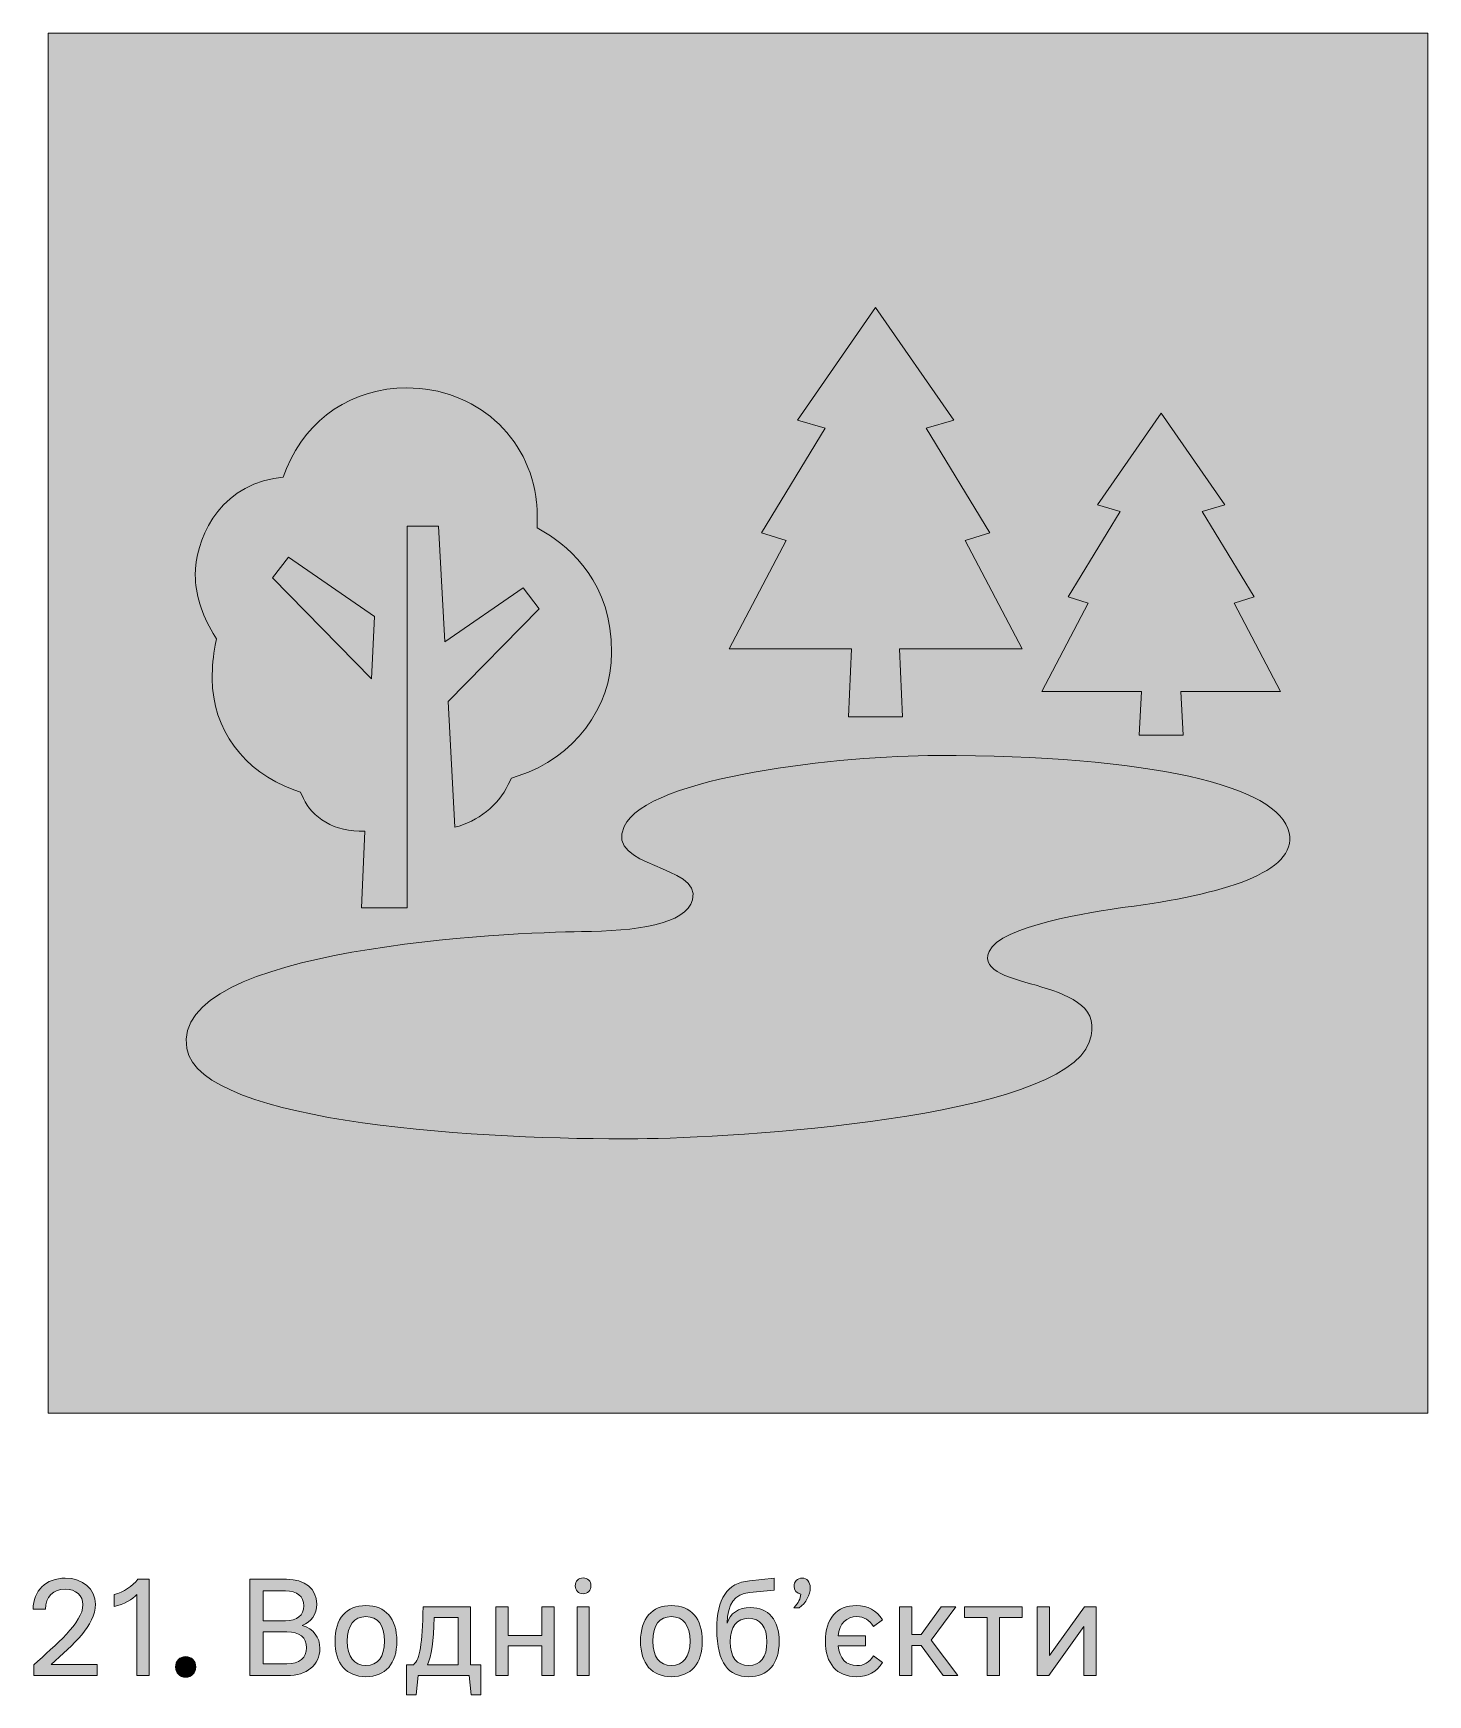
# Model space of a CAD drawing. Header units: millimetres. Extents: x -1334 to 1514, y -1037 to 10.
# Drawn here: x 1172.6 to 1273.7, y -110.4 to 10 of the extents above; entities that cross this region are included whole.
import ezdxf

# ---------------------------------------------------------------- set-up
doc = ezdxf.new("R2010")
doc.units = ezdxf.units.MM
doc.header["$MEASUREMENT"] = 0
doc.layers.add('bg', color=7, linetype='Continuous', lineweight=0)
doc.layers.add('icons', color=7, linetype='Continuous', lineweight=0)

# ---------------------------------------------------------------- blocks, each defined once
blk = doc.blocks.new('Block_74')
at = {"layer": 'icons', "true_color": 0x231f20, "transparency": 33554687}
h = blk.add_hatch(color=250, dxfattribs=at)
h.dxf.hatch_style = 2
edge = h.paths.add_edge_path()
edge.add_spline(control_points=[(1177.26, -108.21), (1177.26, -108.21), (1177.26, -109.01), (1177.26, -109.01), (1177.26, -109.01), (1172.66, -109.01), (1172.66, -109.01), (1172.66, -109.01), (1172.66, -108.24), (1172.66, -108.24), (1174.23, -106.79), (1176.23, -105.2), (1176.23, -103.87), (1176.23, -103.21), (1175.72, -102.75), (1174.94, -102.75), (1174.07, -102.75), (1173.52, -103.31), (1173.52, -104.2), (1173.52, -104.2), (1172.62, -104.2), (1172.62, -104.2), (1172.62, -102.86), (1173.55, -101.95), (1174.95, -101.95), (1176.23, -101.95), (1177.13, -102.73), (1177.13, -103.84), (1177.13, -105.43), (1175.55, -106.71), (1173.92, -108.21), (1173.92, -108.21), (1177.26, -108.21), (1177.26, -108.21)], knot_values=[0, 0, 0, 0, 1, 1, 1, 2, 2, 2, 3, 3, 3, 4, 4, 4, 5, 5, 5, 6, 6, 6, 7, 7, 7, 8, 8, 8, 9, 9, 9, 10, 10, 10, 11, 11, 11, 11], degree=3, periodic=0)
h = blk.add_hatch(color=250, dxfattribs=at)
h.dxf.hatch_style = 2
edge = h.paths.add_edge_path()
edge.add_spline(control_points=[(1181.03, -109.01), (1181.03, -109.01), (1180.14, -109.01), (1180.14, -109.01), (1180.14, -109.01), (1180.14, -103.13), (1180.14, -103.13), (1179.85, -103.49), (1179.16, -103.84), (1178.5, -104.01), (1178.5, -104.01), (1178.5, -103.14), (1178.5, -103.14), (1179.18, -102.95), (1179.83, -102.53), (1180.21, -102.03), (1180.21, -102.03), (1181.03, -102.03), (1181.03, -102.03), (1181.03, -102.03), (1181.03, -109.01), (1181.03, -109.01)], knot_values=[0, 0, 0, 0, 1, 1, 1, 2, 2, 2, 3, 3, 3, 4, 4, 4, 5, 5, 5, 6, 6, 6, 7, 7, 7, 7], degree=3, periodic=0)
h = blk.add_hatch(color=250, dxfattribs=at)
h.dxf.hatch_style = 2
edge = h.paths.add_edge_path()
edge.add_spline(control_points=[(1191.01, -105.84), (1191.01, -105.84), (1189.28, -105.84), (1189.28, -105.84), (1189.28, -105.84), (1189.28, -108.16), (1189.28, -108.16), (1189.28, -108.16), (1191.01, -108.16), (1191.01, -108.16), (1191.92, -108.16), (1192.44, -107.73), (1192.44, -106.99), (1192.44, -106.26), (1191.92, -105.84), (1191.01, -105.84)], knot_values=[0, 0, 0, 0, 1, 1, 1, 2, 2, 2, 3, 3, 3, 4, 4, 4, 5, 5, 5, 5], degree=3, periodic=0)
edge = h.paths.add_edge_path()
edge.add_spline(control_points=[(1190.91, -102.88), (1190.91, -102.88), (1189.28, -102.88), (1189.28, -102.88), (1189.28, -102.88), (1189.28, -105.04), (1189.28, -105.04), (1189.28, -105.04), (1190.91, -105.04), (1190.91, -105.04), (1191.75, -105.04), (1192.23, -104.64), (1192.23, -103.95), (1192.23, -103.27), (1191.75, -102.88), (1190.91, -102.88)], knot_values=[0, 0, 0, 0, 1, 1, 1, 2, 2, 2, 3, 3, 3, 4, 4, 4, 5, 5, 5, 5], degree=3, periodic=0)
edge = h.paths.add_edge_path()
edge.add_spline(control_points=[(1188.33, -109.01), (1188.33, -109.01), (1188.33, -102.03), (1188.33, -102.03), (1188.33, -102.03), (1190.98, -102.03), (1190.98, -102.03), (1192.32, -102.03), (1193.17, -102.72), (1193.17, -103.83), (1193.17, -104.57), (1192.77, -105.15), (1192.12, -105.37), (1192.93, -105.64), (1193.4, -106.23), (1193.4, -107.04), (1193.4, -108.25), (1192.47, -109.01), (1191.01, -109.01), (1191.01, -109.01), (1188.33, -109.01), (1188.33, -109.01)], knot_values=[0, 0, 0, 0, 1, 1, 1, 2, 2, 2, 3, 3, 3, 4, 4, 4, 5, 5, 5, 6, 6, 6, 7, 7, 7, 7], degree=3, periodic=0)
h = blk.add_hatch(color=250, dxfattribs=at)
h.dxf.hatch_style = 2
edge = h.paths.add_edge_path()
edge.add_spline(control_points=[(1212.93, -109.01), (1212.93, -109.01), (1212.04, -109.01), (1212.04, -109.01), (1212.04, -109.01), (1212.04, -104.02), (1212.04, -104.02), (1212.04, -104.02), (1212.93, -104.02), (1212.93, -104.02), (1212.93, -104.02), (1212.93, -109.01), (1212.93, -109.01)], knot_values=[0, 0, 0, 0, 1, 1, 1, 2, 2, 2, 3, 3, 3, 4, 4, 4, 4], degree=3, periodic=0)
edge = h.paths.add_edge_path()
edge.add_spline(control_points=[(1212.48, -101.93), (1212.81, -101.93), (1213.05, -102.17), (1213.05, -102.5), (1213.05, -102.83), (1212.81, -103.08), (1212.48, -103.08), (1212.15, -103.08), (1211.91, -102.83), (1211.91, -102.5), (1211.91, -102.17), (1212.15, -101.93), (1212.48, -101.93)], knot_values=[0, 0, 0, 0, 1, 1, 1, 2, 2, 2, 3, 3, 3, 4, 4, 4, 4], degree=3, periodic=0)
h = blk.add_hatch(color=250, dxfattribs=at)
h.dxf.hatch_style = 2
edge = h.paths.add_edge_path()
edge.add_spline(control_points=[(1224.47, -108.28), (1225.33, -108.28), (1225.8, -107.68), (1225.8, -106.57), (1225.8, -105.46), (1225.33, -104.86), (1224.47, -104.86), (1223.61, -104.86), (1223.15, -105.46), (1223.15, -106.57), (1223.15, -107.67), (1223.61, -108.28), (1224.47, -108.28)], knot_values=[0, 0, 0, 0, 1, 1, 1, 2, 2, 2, 3, 3, 3, 4, 4, 4, 4], degree=3, periodic=0)
edge = h.paths.add_edge_path()
edge.add_spline(control_points=[(1226.32, -102.81), (1226.32, -102.81), (1224.55, -102.99), (1224.55, -102.99), (1223.45, -103.11), (1222.96, -103.79), (1222.91, -105.22), (1223.12, -104.51), (1223.75, -104.08), (1224.61, -104.08), (1225.93, -104.08), (1226.69, -104.98), (1226.69, -106.56), (1226.69, -108.17), (1225.89, -109.09), (1224.47, -109.09), (1223.06, -109.09), (1222.17, -108.15), (1222.17, -105.67), (1222.17, -103.42), (1222.91, -102.31), (1224.54, -102.14), (1224.54, -102.14), (1226.32, -101.95), (1226.32, -101.95), (1226.32, -101.95), (1226.32, -102.81), (1226.32, -102.81)], knot_values=[0, 0, 0, 0, 1, 1, 1, 2, 2, 2, 3, 3, 3, 4, 4, 4, 5, 5, 5, 6, 6, 6, 7, 7, 7, 8, 8, 8, 9, 9, 9, 9], degree=3, periodic=0)
h = blk.add_hatch(color=250, dxfattribs=at)
h.dxf.hatch_style = 2
edge = h.paths.add_edge_path()
edge.add_spline(control_points=[(1228.35, -101.95), (1228.7, -101.95), (1228.94, -102.2), (1228.94, -102.65), (1228.94, -103.16), (1228.64, -103.75), (1228.14, -104.11), (1228.14, -104.11), (1227.76, -104.11), (1227.76, -104.11), (1228.1, -103.7), (1228.23, -103.45), (1228.26, -103.11), (1227.96, -103.07), (1227.77, -102.85), (1227.77, -102.54), (1227.77, -102.2), (1228.01, -101.95), (1228.35, -101.95)], knot_values=[0, 0, 0, 0, 1, 1, 1, 2, 2, 2, 3, 3, 3, 4, 4, 4, 5, 5, 5, 6, 6, 6, 6], degree=3, periodic=0)
h = blk.add_hatch(color=250, dxfattribs=at)
h.dxf.hatch_style = 2
edge = h.paths.add_edge_path()
edge.add_spline(control_points=[(1196.74, -108.28), (1197.61, -108.28), (1198.08, -107.66), (1198.08, -106.52), (1198.08, -105.36), (1197.61, -104.74), (1196.74, -104.74), (1195.87, -104.74), (1195.39, -105.36), (1195.39, -106.52), (1195.39, -107.66), (1195.87, -108.28), (1196.74, -108.28)], knot_values=[0, 0, 0, 0, 1, 1, 1, 2, 2, 2, 3, 3, 3, 4, 4, 4, 4], degree=3, periodic=0)
edge = h.paths.add_edge_path()
edge.add_spline(control_points=[(1196.74, -109.09), (1195.31, -109.09), (1194.5, -108.15), (1194.5, -106.52), (1194.5, -104.88), (1195.31, -103.94), (1196.74, -103.94), (1198.16, -103.94), (1198.98, -104.88), (1198.98, -106.52), (1198.98, -108.15), (1198.16, -109.09), (1196.74, -109.09)], knot_values=[0, 0, 0, 0, 1, 1, 1, 2, 2, 2, 3, 3, 3, 4, 4, 4, 4], degree=3, periodic=0)
h = blk.add_hatch(color=250, dxfattribs=at)
h.dxf.hatch_style = 2
edge = h.paths.add_edge_path()
edge.add_spline(control_points=[(1203.42, -108.23), (1203.42, -108.23), (1203.42, -104.79), (1203.42, -104.79), (1203.42, -104.79), (1201.69, -104.79), (1201.69, -104.79), (1201.63, -106.56), (1201.51, -107.6), (1201.19, -108.23), (1201.19, -108.23), (1203.42, -108.23), (1203.42, -108.23)], knot_values=[0, 0, 0, 0, 1, 1, 1, 2, 2, 2, 3, 3, 3, 4, 4, 4, 4], degree=3, periodic=0)
edge = h.paths.add_edge_path()
edge.add_spline(control_points=[(1199.68, -110.4), (1199.68, -110.4), (1199.68, -108.23), (1199.68, -108.23), (1199.68, -108.23), (1200.18, -108.23), (1200.18, -108.23), (1200.69, -107.81), (1200.8, -106.78), (1200.89, -104.02), (1200.89, -104.02), (1204.31, -104.02), (1204.31, -104.02), (1204.31, -104.02), (1204.31, -108.23), (1204.31, -108.23), (1204.31, -108.23), (1205.06, -108.23), (1205.06, -108.23), (1205.06, -108.23), (1205.06, -110.4), (1205.06, -110.4), (1205.06, -110.4), (1204.36, -110.4), (1204.36, -110.4), (1204.36, -110.4), (1204.21, -109.01), (1204.21, -109.01), (1204.21, -109.01), (1200.53, -109.01), (1200.53, -109.01), (1200.53, -109.01), (1200.38, -110.4), (1200.38, -110.4), (1200.38, -110.4), (1199.68, -110.4), (1199.68, -110.4)], knot_values=[0, 0, 0, 0, 1, 1, 1, 2, 2, 2, 3, 3, 3, 4, 4, 4, 5, 5, 5, 6, 6, 6, 7, 7, 7, 8, 8, 8, 9, 9, 9, 10, 10, 10, 11, 11, 11, 12, 12, 12, 12], degree=3, periodic=0)
h = blk.add_hatch(color=250, dxfattribs=at)
h.dxf.hatch_style = 2
edge = h.paths.add_edge_path()
edge.add_spline(control_points=[(1207.05, -109.01), (1207.05, -109.01), (1206.16, -109.01), (1206.16, -109.01), (1206.16, -109.01), (1206.16, -104.02), (1206.16, -104.02), (1206.16, -104.02), (1207.05, -104.02), (1207.05, -104.02), (1207.05, -104.02), (1207.05, -106.1), (1207.05, -106.1), (1207.05, -106.1), (1209.49, -106.1), (1209.49, -106.1), (1209.49, -106.1), (1209.49, -104.02), (1209.49, -104.02), (1209.49, -104.02), (1210.39, -104.02), (1210.39, -104.02), (1210.39, -104.02), (1210.39, -109.01), (1210.39, -109.01), (1210.39, -109.01), (1209.49, -109.01), (1209.49, -109.01), (1209.49, -109.01), (1209.49, -106.86), (1209.49, -106.86), (1209.49, -106.86), (1207.05, -106.86), (1207.05, -106.86), (1207.05, -106.86), (1207.05, -109.01), (1207.05, -109.01)], knot_values=[0, 0, 0, 0, 1, 1, 1, 2, 2, 2, 3, 3, 3, 4, 4, 4, 5, 5, 5, 6, 6, 6, 7, 7, 7, 8, 8, 8, 9, 9, 9, 10, 10, 10, 11, 11, 11, 12, 12, 12, 12], degree=3, periodic=0)
h = blk.add_hatch(color=250, dxfattribs=at)
h.dxf.hatch_style = 2
edge = h.paths.add_edge_path()
edge.add_spline(control_points=[(1218.88, -108.28), (1219.75, -108.28), (1220.23, -107.66), (1220.23, -106.52), (1220.23, -105.36), (1219.75, -104.74), (1218.88, -104.74), (1218.01, -104.74), (1217.54, -105.36), (1217.54, -106.52), (1217.54, -107.66), (1218.01, -108.28), (1218.88, -108.28)], knot_values=[0, 0, 0, 0, 1, 1, 1, 2, 2, 2, 3, 3, 3, 4, 4, 4, 4], degree=3, periodic=0)
edge = h.paths.add_edge_path()
edge.add_spline(control_points=[(1218.88, -109.09), (1217.46, -109.09), (1216.64, -108.15), (1216.64, -106.52), (1216.64, -104.88), (1217.46, -103.94), (1218.88, -103.94), (1220.31, -103.94), (1221.12, -104.88), (1221.12, -106.52), (1221.12, -108.15), (1220.31, -109.09), (1218.88, -109.09)], knot_values=[0, 0, 0, 0, 1, 1, 1, 2, 2, 2, 3, 3, 3, 4, 4, 4, 4], degree=3, periodic=0)
h = blk.add_hatch(color=250, dxfattribs=at)
h.dxf.hatch_style = 2
edge = h.paths.add_edge_path()
edge.add_spline(control_points=[(1230.97, -106.12), (1230.97, -106.12), (1232.96, -106.12), (1232.96, -106.12), (1232.96, -106.12), (1232.96, -106.85), (1232.96, -106.85), (1232.96, -106.85), (1230.96, -106.85), (1230.96, -106.85), (1231.06, -107.77), (1231.55, -108.29), (1232.33, -108.29), (1232.85, -108.29), (1233.22, -108.06), (1233.52, -107.58), (1233.52, -107.58), (1234.19, -108.06), (1234.19, -108.06), (1233.74, -108.75), (1233.14, -109.09), (1232.29, -109.09), (1230.87, -109.09), (1230.04, -108.15), (1230.04, -106.52), (1230.04, -104.88), (1230.87, -103.94), (1232.29, -103.94), (1233.13, -103.94), (1233.74, -104.27), (1234.19, -104.97), (1234.19, -104.97), (1233.52, -105.45), (1233.52, -105.45), (1233.23, -104.98), (1232.85, -104.74), (1232.33, -104.74), (1231.56, -104.74), (1231.07, -105.24), (1230.97, -106.12)], knot_values=[0, 0, 0, 0, 1, 1, 1, 2, 2, 2, 3, 3, 3, 4, 4, 4, 5, 5, 5, 6, 6, 6, 7, 7, 7, 8, 8, 8, 9, 9, 9, 10, 10, 10, 11, 11, 11, 12, 12, 12, 13, 13, 13, 13], degree=3, periodic=0)
h = blk.add_hatch(color=250, dxfattribs=at)
h.dxf.hatch_style = 2
edge = h.paths.add_edge_path()
edge.add_spline(control_points=[(1236.31, -106.84), (1236.31, -106.84), (1236.31, -109.01), (1236.31, -109.01), (1236.31, -109.01), (1235.41, -109.01), (1235.41, -109.01), (1235.41, -109.01), (1235.41, -104.02), (1235.41, -104.02), (1235.41, -104.02), (1236.31, -104.02), (1236.31, -104.02), (1236.31, -104.02), (1236.31, -106.03), (1236.31, -106.03), (1236.31, -106.03), (1236.98, -106.03), (1236.98, -106.03), (1236.98, -106.03), (1238.44, -104.02), (1238.44, -104.02), (1238.44, -104.02), (1239.5, -104.02), (1239.5, -104.02), (1239.5, -104.02), (1237.71, -106.44), (1237.71, -106.44), (1237.71, -106.44), (1239.64, -109.01), (1239.64, -109.01), (1239.64, -109.01), (1238.58, -109.01), (1238.58, -109.01), (1238.58, -109.01), (1236.98, -106.84), (1236.98, -106.84), (1236.98, -106.84), (1236.31, -106.84), (1236.31, -106.84)], knot_values=[0, 0, 0, 0, 1, 1, 1, 2, 2, 2, 3, 3, 3, 4, 4, 4, 5, 5, 5, 6, 6, 6, 7, 7, 7, 8, 8, 8, 9, 9, 9, 10, 10, 10, 11, 11, 11, 12, 12, 12, 13, 13, 13, 13], degree=3, periodic=0)
h = blk.add_hatch(color=250, dxfattribs=at)
h.dxf.hatch_style = 2
edge = h.paths.add_edge_path()
edge.add_spline(control_points=[(1240.12, -104.02), (1240.12, -104.02), (1244.3, -104.02), (1244.3, -104.02), (1244.3, -104.02), (1244.3, -104.79), (1244.3, -104.79), (1244.3, -104.79), (1242.66, -104.79), (1242.66, -104.79), (1242.66, -104.79), (1242.66, -109.01), (1242.66, -109.01), (1242.66, -109.01), (1241.76, -109.01), (1241.76, -109.01), (1241.76, -109.01), (1241.76, -104.79), (1241.76, -104.79), (1241.76, -104.79), (1240.12, -104.79), (1240.12, -104.79), (1240.12, -104.79), (1240.12, -104.02), (1240.12, -104.02)], knot_values=[0, 0, 0, 0, 1, 1, 1, 2, 2, 2, 3, 3, 3, 4, 4, 4, 5, 5, 5, 6, 6, 6, 7, 7, 7, 8, 8, 8, 8], degree=3, periodic=0)
h = blk.add_hatch(color=250, dxfattribs=at)
h.dxf.hatch_style = 2
edge = h.paths.add_edge_path()
edge.add_spline(control_points=[(1248.82, -104.02), (1248.82, -104.02), (1249.66, -104.02), (1249.66, -104.02), (1249.66, -104.02), (1249.66, -109.01), (1249.66, -109.01), (1249.66, -109.01), (1248.77, -109.01), (1248.77, -109.01), (1248.77, -109.01), (1248.77, -105.46), (1248.77, -105.46), (1248.77, -105.46), (1246.23, -109.01), (1246.23, -109.01), (1246.23, -109.01), (1245.38, -109.01), (1245.38, -109.01), (1245.38, -109.01), (1245.38, -104.02), (1245.38, -104.02), (1245.38, -104.02), (1246.28, -104.02), (1246.28, -104.02), (1246.28, -104.02), (1246.28, -107.56), (1246.28, -107.56), (1246.28, -107.56), (1248.82, -104.02), (1248.82, -104.02)], knot_values=[0, 0, 0, 0, 1, 1, 1, 2, 2, 2, 3, 3, 3, 4, 4, 4, 5, 5, 5, 6, 6, 6, 7, 7, 7, 8, 8, 8, 9, 9, 9, 10, 10, 10, 10], degree=3, periodic=0)
h = blk.add_hatch(color=250, dxfattribs=at)
h.dxf.hatch_style = 2
edge = h.paths.add_edge_path()
edge.add_spline(control_points=[(1183.68, -107.64), (1184.1, -107.64), (1184.41, -107.95), (1184.41, -108.38), (1184.41, -108.81), (1184.1, -109.13), (1183.68, -109.13), (1183.24, -109.13), (1182.94, -108.81), (1182.94, -108.38), (1182.94, -107.95), (1183.24, -107.64), (1183.68, -107.64)], knot_values=[0, 0, 0, 0, 1, 1, 1, 2, 2, 2, 3, 3, 3, 4, 4, 4, 4], degree=3, periodic=0)
at = {"layer": 'icons'}
for points, knots in [([(1177.26, -108.21), (1177.26, -108.21), (1177.26, -109.01), (1177.26, -109.01), (1177.26, -109.01), (1172.66, -109.01), (1172.66, -109.01), (1172.66, -109.01), (1172.66, -108.24), (1172.66, -108.24), (1174.23, -106.79), (1176.23, -105.2), (1176.23, -103.87), (1176.23, -103.21), (1175.72, -102.75), (1174.94, -102.75), (1174.07, -102.75), (1173.52, -103.31), (1173.52, -104.2), (1173.52, -104.2), (1172.62, -104.2), (1172.62, -104.2), (1172.62, -102.86), (1173.55, -101.95), (1174.95, -101.95), (1176.23, -101.95), (1177.13, -102.73), (1177.13, -103.84), (1177.13, -105.43), (1175.55, -106.71), (1173.92, -108.21), (1173.92, -108.21), (1177.26, -108.21), (1177.26, -108.21)], [0, 0, 0, 0, 1, 1, 1, 2, 2, 2, 3, 3, 3, 4, 4, 4, 5, 5, 5, 6, 6, 6, 7, 7, 7, 8, 8, 8, 9, 9, 9, 10, 10, 10, 11, 11, 11, 11]), ([(1181.03, -109.01), (1181.03, -109.01), (1180.14, -109.01), (1180.14, -109.01), (1180.14, -109.01), (1180.14, -103.13), (1180.14, -103.13), (1179.85, -103.49), (1179.16, -103.84), (1178.5, -104.01), (1178.5, -104.01), (1178.5, -103.14), (1178.5, -103.14), (1179.18, -102.95), (1179.83, -102.53), (1180.21, -102.03), (1180.21, -102.03), (1181.03, -102.03), (1181.03, -102.03), (1181.03, -102.03), (1181.03, -109.01), (1181.03, -109.01)], [0, 0, 0, 0, 1, 1, 1, 2, 2, 2, 3, 3, 3, 4, 4, 4, 5, 5, 5, 6, 6, 6, 7, 7, 7, 7]), ([(1188.33, -109.01), (1188.33, -109.01), (1188.33, -102.03), (1188.33, -102.03), (1188.33, -102.03), (1190.98, -102.03), (1190.98, -102.03), (1192.32, -102.03), (1193.17, -102.72), (1193.17, -103.83), (1193.17, -104.57), (1192.77, -105.15), (1192.12, -105.37), (1192.93, -105.64), (1193.4, -106.23), (1193.4, -107.04), (1193.4, -108.25), (1192.47, -109.01), (1191.01, -109.01), (1191.01, -109.01), (1188.33, -109.01), (1188.33, -109.01)], [0, 0, 0, 0, 1, 1, 1, 2, 2, 2, 3, 3, 3, 4, 4, 4, 5, 5, 5, 6, 6, 6, 7, 7, 7, 7]), ([(1212.48, -101.93), (1212.81, -101.93), (1213.05, -102.17), (1213.05, -102.5), (1213.05, -102.83), (1212.81, -103.08), (1212.48, -103.08), (1212.15, -103.08), (1211.91, -102.83), (1211.91, -102.5), (1211.91, -102.17), (1212.15, -101.93), (1212.48, -101.93)], [0, 0, 0, 0, 1, 1, 1, 2, 2, 2, 3, 3, 3, 4, 4, 4, 4]), ([(1226.32, -102.81), (1226.32, -102.81), (1224.55, -102.99), (1224.55, -102.99), (1223.45, -103.11), (1222.96, -103.79), (1222.91, -105.22), (1223.12, -104.51), (1223.75, -104.08), (1224.61, -104.08), (1225.93, -104.08), (1226.69, -104.98), (1226.69, -106.56), (1226.69, -108.17), (1225.89, -109.09), (1224.47, -109.09), (1223.06, -109.09), (1222.17, -108.15), (1222.17, -105.67), (1222.17, -103.42), (1222.91, -102.31), (1224.54, -102.14), (1224.54, -102.14), (1226.32, -101.95), (1226.32, -101.95), (1226.32, -101.95), (1226.32, -102.81), (1226.32, -102.81)], [0, 0, 0, 0, 1, 1, 1, 2, 2, 2, 3, 3, 3, 4, 4, 4, 5, 5, 5, 6, 6, 6, 7, 7, 7, 8, 8, 8, 9, 9, 9, 9]), ([(1228.35, -101.95), (1228.7, -101.95), (1228.94, -102.2), (1228.94, -102.65), (1228.94, -103.16), (1228.64, -103.75), (1228.14, -104.11), (1228.14, -104.11), (1227.76, -104.11), (1227.76, -104.11), (1228.1, -103.7), (1228.23, -103.45), (1228.26, -103.11), (1227.96, -103.07), (1227.77, -102.85), (1227.77, -102.54), (1227.77, -102.2), (1228.01, -101.95), (1228.35, -101.95)], [0, 0, 0, 0, 1, 1, 1, 2, 2, 2, 3, 3, 3, 4, 4, 4, 5, 5, 5, 6, 6, 6, 6]), ([(1190.91, -102.88), (1190.91, -102.88), (1189.28, -102.88), (1189.28, -102.88), (1189.28, -102.88), (1189.28, -105.04), (1189.28, -105.04), (1189.28, -105.04), (1190.91, -105.04), (1190.91, -105.04), (1191.75, -105.04), (1192.23, -104.64), (1192.23, -103.95), (1192.23, -103.27), (1191.75, -102.88), (1190.91, -102.88)], [0, 0, 0, 0, 1, 1, 1, 2, 2, 2, 3, 3, 3, 4, 4, 4, 5, 5, 5, 5]), ([(1196.74, -109.09), (1195.31, -109.09), (1194.5, -108.15), (1194.5, -106.52), (1194.5, -104.88), (1195.31, -103.94), (1196.74, -103.94), (1198.16, -103.94), (1198.98, -104.88), (1198.98, -106.52), (1198.98, -108.15), (1198.16, -109.09), (1196.74, -109.09)], [0, 0, 0, 0, 1, 1, 1, 2, 2, 2, 3, 3, 3, 4, 4, 4, 4]), ([(1196.74, -108.28), (1197.61, -108.28), (1198.08, -107.66), (1198.08, -106.52), (1198.08, -105.36), (1197.61, -104.74), (1196.74, -104.74), (1195.87, -104.74), (1195.39, -105.36), (1195.39, -106.52), (1195.39, -107.66), (1195.87, -108.28), (1196.74, -108.28)], [0, 0, 0, 0, 1, 1, 1, 2, 2, 2, 3, 3, 3, 4, 4, 4, 4]), ([(1199.68, -110.4), (1199.68, -110.4), (1199.68, -108.23), (1199.68, -108.23), (1199.68, -108.23), (1200.18, -108.23), (1200.18, -108.23), (1200.69, -107.81), (1200.8, -106.78), (1200.89, -104.02), (1200.89, -104.02), (1204.31, -104.02), (1204.31, -104.02), (1204.31, -104.02), (1204.31, -108.23), (1204.31, -108.23), (1204.31, -108.23), (1205.06, -108.23), (1205.06, -108.23), (1205.06, -108.23), (1205.06, -110.4), (1205.06, -110.4), (1205.06, -110.4), (1204.36, -110.4), (1204.36, -110.4), (1204.36, -110.4), (1204.21, -109.01), (1204.21, -109.01), (1204.21, -109.01), (1200.53, -109.01), (1200.53, -109.01), (1200.53, -109.01), (1200.38, -110.4), (1200.38, -110.4), (1200.38, -110.4), (1199.68, -110.4), (1199.68, -110.4)], [0, 0, 0, 0, 1, 1, 1, 2, 2, 2, 3, 3, 3, 4, 4, 4, 5, 5, 5, 6, 6, 6, 7, 7, 7, 8, 8, 8, 9, 9, 9, 10, 10, 10, 11, 11, 11, 12, 12, 12, 12]), ([(1207.05, -109.01), (1207.05, -109.01), (1206.16, -109.01), (1206.16, -109.01), (1206.16, -109.01), (1206.16, -104.02), (1206.16, -104.02), (1206.16, -104.02), (1207.05, -104.02), (1207.05, -104.02), (1207.05, -104.02), (1207.05, -106.1), (1207.05, -106.1), (1207.05, -106.1), (1209.49, -106.1), (1209.49, -106.1), (1209.49, -106.1), (1209.49, -104.02), (1209.49, -104.02), (1209.49, -104.02), (1210.39, -104.02), (1210.39, -104.02), (1210.39, -104.02), (1210.39, -109.01), (1210.39, -109.01), (1210.39, -109.01), (1209.49, -109.01), (1209.49, -109.01), (1209.49, -109.01), (1209.49, -106.86), (1209.49, -106.86), (1209.49, -106.86), (1207.05, -106.86), (1207.05, -106.86), (1207.05, -106.86), (1207.05, -109.01), (1207.05, -109.01)], [0, 0, 0, 0, 1, 1, 1, 2, 2, 2, 3, 3, 3, 4, 4, 4, 5, 5, 5, 6, 6, 6, 7, 7, 7, 8, 8, 8, 9, 9, 9, 10, 10, 10, 11, 11, 11, 12, 12, 12, 12]), ([(1212.93, -109.01), (1212.93, -109.01), (1212.04, -109.01), (1212.04, -109.01), (1212.04, -109.01), (1212.04, -104.02), (1212.04, -104.02), (1212.04, -104.02), (1212.93, -104.02), (1212.93, -104.02), (1212.93, -104.02), (1212.93, -109.01), (1212.93, -109.01)], [0, 0, 0, 0, 1, 1, 1, 2, 2, 2, 3, 3, 3, 4, 4, 4, 4]), ([(1218.88, -109.09), (1217.46, -109.09), (1216.64, -108.15), (1216.64, -106.52), (1216.64, -104.88), (1217.46, -103.94), (1218.88, -103.94), (1220.31, -103.94), (1221.12, -104.88), (1221.12, -106.52), (1221.12, -108.15), (1220.31, -109.09), (1218.88, -109.09)], [0, 0, 0, 0, 1, 1, 1, 2, 2, 2, 3, 3, 3, 4, 4, 4, 4]), ([(1218.88, -108.28), (1219.75, -108.28), (1220.23, -107.66), (1220.23, -106.52), (1220.23, -105.36), (1219.75, -104.74), (1218.88, -104.74), (1218.01, -104.74), (1217.54, -105.36), (1217.54, -106.52), (1217.54, -107.66), (1218.01, -108.28), (1218.88, -108.28)], [0, 0, 0, 0, 1, 1, 1, 2, 2, 2, 3, 3, 3, 4, 4, 4, 4]), ([(1230.97, -106.12), (1230.97, -106.12), (1232.96, -106.12), (1232.96, -106.12), (1232.96, -106.12), (1232.96, -106.85), (1232.96, -106.85), (1232.96, -106.85), (1230.96, -106.85), (1230.96, -106.85), (1231.06, -107.77), (1231.55, -108.29), (1232.33, -108.29), (1232.85, -108.29), (1233.22, -108.06), (1233.52, -107.58), (1233.52, -107.58), (1234.19, -108.06), (1234.19, -108.06), (1233.74, -108.75), (1233.14, -109.09), (1232.29, -109.09), (1230.87, -109.09), (1230.04, -108.15), (1230.04, -106.52), (1230.04, -104.88), (1230.87, -103.94), (1232.29, -103.94), (1233.13, -103.94), (1233.74, -104.27), (1234.19, -104.97), (1234.19, -104.97), (1233.52, -105.45), (1233.52, -105.45), (1233.23, -104.98), (1232.85, -104.74), (1232.33, -104.74), (1231.56, -104.74), (1231.07, -105.24), (1230.97, -106.12)], [0, 0, 0, 0, 1, 1, 1, 2, 2, 2, 3, 3, 3, 4, 4, 4, 5, 5, 5, 6, 6, 6, 7, 7, 7, 8, 8, 8, 9, 9, 9, 10, 10, 10, 11, 11, 11, 12, 12, 12, 13, 13, 13, 13]), ([(1236.31, -106.84), (1236.31, -106.84), (1236.31, -109.01), (1236.31, -109.01), (1236.31, -109.01), (1235.41, -109.01), (1235.41, -109.01), (1235.41, -109.01), (1235.41, -104.02), (1235.41, -104.02), (1235.41, -104.02), (1236.31, -104.02), (1236.31, -104.02), (1236.31, -104.02), (1236.31, -106.03), (1236.31, -106.03), (1236.31, -106.03), (1236.98, -106.03), (1236.98, -106.03), (1236.98, -106.03), (1238.44, -104.02), (1238.44, -104.02), (1238.44, -104.02), (1239.5, -104.02), (1239.5, -104.02), (1239.5, -104.02), (1237.71, -106.44), (1237.71, -106.44), (1237.71, -106.44), (1239.64, -109.01), (1239.64, -109.01), (1239.64, -109.01), (1238.58, -109.01), (1238.58, -109.01), (1238.58, -109.01), (1236.98, -106.84), (1236.98, -106.84), (1236.98, -106.84), (1236.31, -106.84), (1236.31, -106.84)], [0, 0, 0, 0, 1, 1, 1, 2, 2, 2, 3, 3, 3, 4, 4, 4, 5, 5, 5, 6, 6, 6, 7, 7, 7, 8, 8, 8, 9, 9, 9, 10, 10, 10, 11, 11, 11, 12, 12, 12, 13, 13, 13, 13]), ([(1240.12, -104.02), (1240.12, -104.02), (1244.3, -104.02), (1244.3, -104.02), (1244.3, -104.02), (1244.3, -104.79), (1244.3, -104.79), (1244.3, -104.79), (1242.66, -104.79), (1242.66, -104.79), (1242.66, -104.79), (1242.66, -109.01), (1242.66, -109.01), (1242.66, -109.01), (1241.76, -109.01), (1241.76, -109.01), (1241.76, -109.01), (1241.76, -104.79), (1241.76, -104.79), (1241.76, -104.79), (1240.12, -104.79), (1240.12, -104.79), (1240.12, -104.79), (1240.12, -104.02), (1240.12, -104.02)], [0, 0, 0, 0, 1, 1, 1, 2, 2, 2, 3, 3, 3, 4, 4, 4, 5, 5, 5, 6, 6, 6, 7, 7, 7, 8, 8, 8, 8]), ([(1248.82, -104.02), (1248.82, -104.02), (1249.66, -104.02), (1249.66, -104.02), (1249.66, -104.02), (1249.66, -109.01), (1249.66, -109.01), (1249.66, -109.01), (1248.77, -109.01), (1248.77, -109.01), (1248.77, -109.01), (1248.77, -105.46), (1248.77, -105.46), (1248.77, -105.46), (1246.23, -109.01), (1246.23, -109.01), (1246.23, -109.01), (1245.38, -109.01), (1245.38, -109.01), (1245.38, -109.01), (1245.38, -104.02), (1245.38, -104.02), (1245.38, -104.02), (1246.28, -104.02), (1246.28, -104.02), (1246.28, -104.02), (1246.28, -107.56), (1246.28, -107.56), (1246.28, -107.56), (1248.82, -104.02), (1248.82, -104.02)], [0, 0, 0, 0, 1, 1, 1, 2, 2, 2, 3, 3, 3, 4, 4, 4, 5, 5, 5, 6, 6, 6, 7, 7, 7, 8, 8, 8, 9, 9, 9, 10, 10, 10, 10]), ([(1191.01, -105.84), (1191.01, -105.84), (1189.28, -105.84), (1189.28, -105.84), (1189.28, -105.84), (1189.28, -108.16), (1189.28, -108.16), (1189.28, -108.16), (1191.01, -108.16), (1191.01, -108.16), (1191.92, -108.16), (1192.44, -107.73), (1192.44, -106.99), (1192.44, -106.26), (1191.92, -105.84), (1191.01, -105.84)], [0, 0, 0, 0, 1, 1, 1, 2, 2, 2, 3, 3, 3, 4, 4, 4, 5, 5, 5, 5]), ([(1203.42, -108.23), (1203.42, -108.23), (1203.42, -104.79), (1203.42, -104.79), (1203.42, -104.79), (1201.69, -104.79), (1201.69, -104.79), (1201.63, -106.56), (1201.51, -107.6), (1201.19, -108.23), (1201.19, -108.23), (1203.42, -108.23), (1203.42, -108.23)], [0, 0, 0, 0, 1, 1, 1, 2, 2, 2, 3, 3, 3, 4, 4, 4, 4]), ([(1224.47, -108.28), (1225.33, -108.28), (1225.8, -107.68), (1225.8, -106.57), (1225.8, -105.46), (1225.33, -104.86), (1224.47, -104.86), (1223.61, -104.86), (1223.15, -105.46), (1223.15, -106.57), (1223.15, -107.67), (1223.61, -108.28), (1224.47, -108.28)], [0, 0, 0, 0, 1, 1, 1, 2, 2, 2, 3, 3, 3, 4, 4, 4, 4]), ([(1183.68, -107.64), (1184.1, -107.64), (1184.41, -107.95), (1184.41, -108.38), (1184.41, -108.81), (1184.1, -109.13), (1183.68, -109.13), (1183.24, -109.13), (1182.94, -108.81), (1182.94, -108.38), (1182.94, -107.95), (1183.24, -107.64), (1183.68, -107.64)], [0, 0, 0, 0, 1, 1, 1, 2, 2, 2, 3, 3, 3, 4, 4, 4, 4])]:
    blk.add_open_spline(points, degree=3, knots=knots, dxfattribs=at)
blk = doc.blocks.new('Block_224')
at = {"layer": 'icons'}
for points in [[(1235.42, -34.61), (1235.64, -39.53), (1231.72, -39.53), (1231.94, -34.61), (1223.06, -34.61), (1227.19, -26.76), (1225.41, -26.21), (1230.02, -18.63), (1228.02, -18.04), (1233.68, -9.88), (1239.34, -18.04), (1237.34, -18.63), (1241.95, -26.21), (1240.17, -26.76), (1244.3, -34.61)], [(1255.8, -37.69), (1255.98, -40.86), (1252.78, -40.86), (1252.96, -37.69), (1245.72, -37.69), (1249.08, -31.29), (1247.63, -30.83), (1251.4, -24.66), (1249.77, -24.17), (1254.38, -17.52), (1258.99, -24.17), (1257.36, -24.66), (1261.13, -30.83), (1259.67, -31.29), (1263.04, -37.69)]]:
    blk.add_lwpolyline(points, close=True, dxfattribs=at)
for points, knots in [([(1209.76, -26.21), (1209.76, -26.21), (1209.16, -25.85), (1209.16, -25.85), (1209.16, -25.85), (1209.16, -25.15), (1209.16, -25.15), (1209.17, -24.78), (1209.15, -24.4), (1209.11, -24.01), (1208.62, -19.2), (1204.66, -15.7), (1199.7, -15.7), (1195.76, -15.7), (1192.51, -17.88), (1190.98, -21.54), (1190.98, -21.54), (1190.73, -22.16), (1190.73, -22.16), (1190.73, -22.16), (1190.07, -22.27), (1190.07, -22.27), (1185.88, -23.01), (1184.37, -26.86), (1184.37, -29.27), (1184.37, -30.58), (1184.84, -32.12), (1185.66, -33.49), (1185.66, -33.49), (1185.9, -33.89), (1185.9, -33.89), (1185.9, -33.89), (1185.81, -34.35), (1185.81, -34.35), (1185.67, -35.1), (1185.6, -35.92), (1185.6, -36.79), (1185.6, -40.41), (1187.87, -43.49), (1191.52, -44.83), (1191.52, -44.83), (1192, -45), (1192, -45), (1192, -45), (1192.21, -45.46), (1192.21, -45.46), (1192.82, -46.77), (1194.41, -47.94), (1196.67, -47.82), (1196.67, -47.82), (1196.42, -53.38), (1196.42, -53.38), (1196.42, -53.38), (1199.73, -53.38), (1199.73, -53.38), (1199.73, -53.38), (1199.73, -25.72), (1199.73, -25.72), (1199.73, -25.72), (1202.01, -25.72), (1202.01, -25.72), (1202.01, -25.72), (1202.46, -34.11), (1202.46, -34.11), (1202.46, -34.11), (1208.14, -30.19), (1208.14, -30.19), (1208.14, -30.19), (1209.29, -31.7), (1209.29, -31.7), (1209.29, -31.7), (1202.69, -38.43), (1202.69, -38.43), (1202.69, -38.43), (1203.18, -47.54), (1203.18, -47.54), (1204.87, -47.1), (1206.31, -45.98), (1207.06, -44.45), (1207.06, -44.45), (1207.29, -43.98), (1207.29, -43.98), (1207.29, -43.98), (1207.78, -43.82), (1207.78, -43.82), (1211.81, -42.5), (1214.53, -38.91), (1214.55, -34.88), (1214.58, -29.86), (1211.56, -27.29), (1209.76, -26.21)], [0, 0, 0, 0, 1, 1, 1, 2, 2, 2, 3, 3, 3, 4, 4, 4, 5, 5, 5, 6, 6, 6, 7, 7, 7, 8, 8, 8, 9, 9, 9, 10, 10, 10, 11, 11, 11, 12, 12, 12, 13, 13, 13, 14, 14, 14, 15, 15, 15, 16, 16, 16, 17, 17, 17, 18, 18, 18, 19, 19, 19, 20, 20, 20, 21, 21, 21, 22, 22, 22, 23, 23, 23, 24, 24, 24, 25, 25, 25, 26, 26, 26, 27, 27, 27, 28, 28, 28, 29, 29, 29, 30, 30, 30, 30]), ([(1197.15, -36.79), (1197.15, -36.79), (1189.97, -29.46), (1189.97, -29.46), (1189.97, -29.46), (1191.12, -27.96), (1191.12, -27.96), (1191.12, -27.96), (1197.35, -32.26), (1197.35, -32.26), (1197.35, -32.26), (1197.15, -36.79), (1197.15, -36.79)], [0, 0, 0, 0, 1, 1, 1, 2, 2, 2, 3, 3, 3, 4, 4, 4, 4])]:
    blk.add_open_spline(points, degree=3, knots=knots, dxfattribs=at)
blk = doc.blocks.new('Block_223')
at = {"layer": 'icons'}
blk.add_blockref('Block_224', (0, 0), dxfattribs=at)
blk = doc.blocks.new('Block_222')
at = {"layer": 'icons'}
blk.add_open_spline([(1249.17, -63.1), (1247.17, -68.68), (1223.31, -70.06), (1216.44, -70.11), (1205.83, -70.2), (1184.75, -69.11), (1183.75, -63.57), (1182.44, -56.23), (1207.42, -55.15), (1212.36, -55.1), (1216.29, -55.06), (1219.92, -54.6), (1220.41, -52.79), (1221.1, -50.24), (1214.06, -50.51), (1215.45, -47.48), (1217.11, -43.85), (1231.37, -42.34), (1238.11, -42.34), (1253.45, -42.34), (1262.96, -44.48), (1263.66, -47.95), (1264.24, -50.82), (1258.89, -52.4), (1251.76, -53.34), (1249.38, -53.65), (1242.67, -54.7), (1241.91, -56.53), (1240.65, -59.52), (1250.91, -58.24), (1249.17, -63.1)], degree=3, knots=[0, 0, 0, 0, 1, 1, 1, 2, 2, 2, 3, 3, 3, 4, 4, 4, 5, 5, 5, 6, 6, 6, 7, 7, 7, 8, 8, 8, 9, 9, 9, 10, 10, 10, 10], dxfattribs=at)
blk.add_blockref('Block_223', (0, 0), dxfattribs=at)

msp = doc.modelspace()

# ---------------------------------------------------------------- hatches: boundary and pattern name
at = {"layer": 'bg', "true_color": 0x592d2c, "transparency": 33554687}
h = msp.add_hatch(color=29, dxfattribs=at)
h.dxf.hatch_style = 2
h.paths.add_polyline_path([(1273.7, -90), (1173.7, -90), (1173.7, 10), (1273.7, 10)])

# ---------------------------------------------------------------- linework, layer by layer
at = {"layer": 'bg'}
msp.add_lwpolyline([(1273.7, -90), (1173.7, -90), (1173.7, 10), (1273.7, 10)], close=True, dxfattribs=at)

# ---------------------------------------------------------------- block references
at = {"layer": 'icons'}
for name in ['Block_222', 'Block_74']:
    msp.add_blockref(name, (0, 0), dxfattribs=at)

doc.saveas('drawing.dxf')
